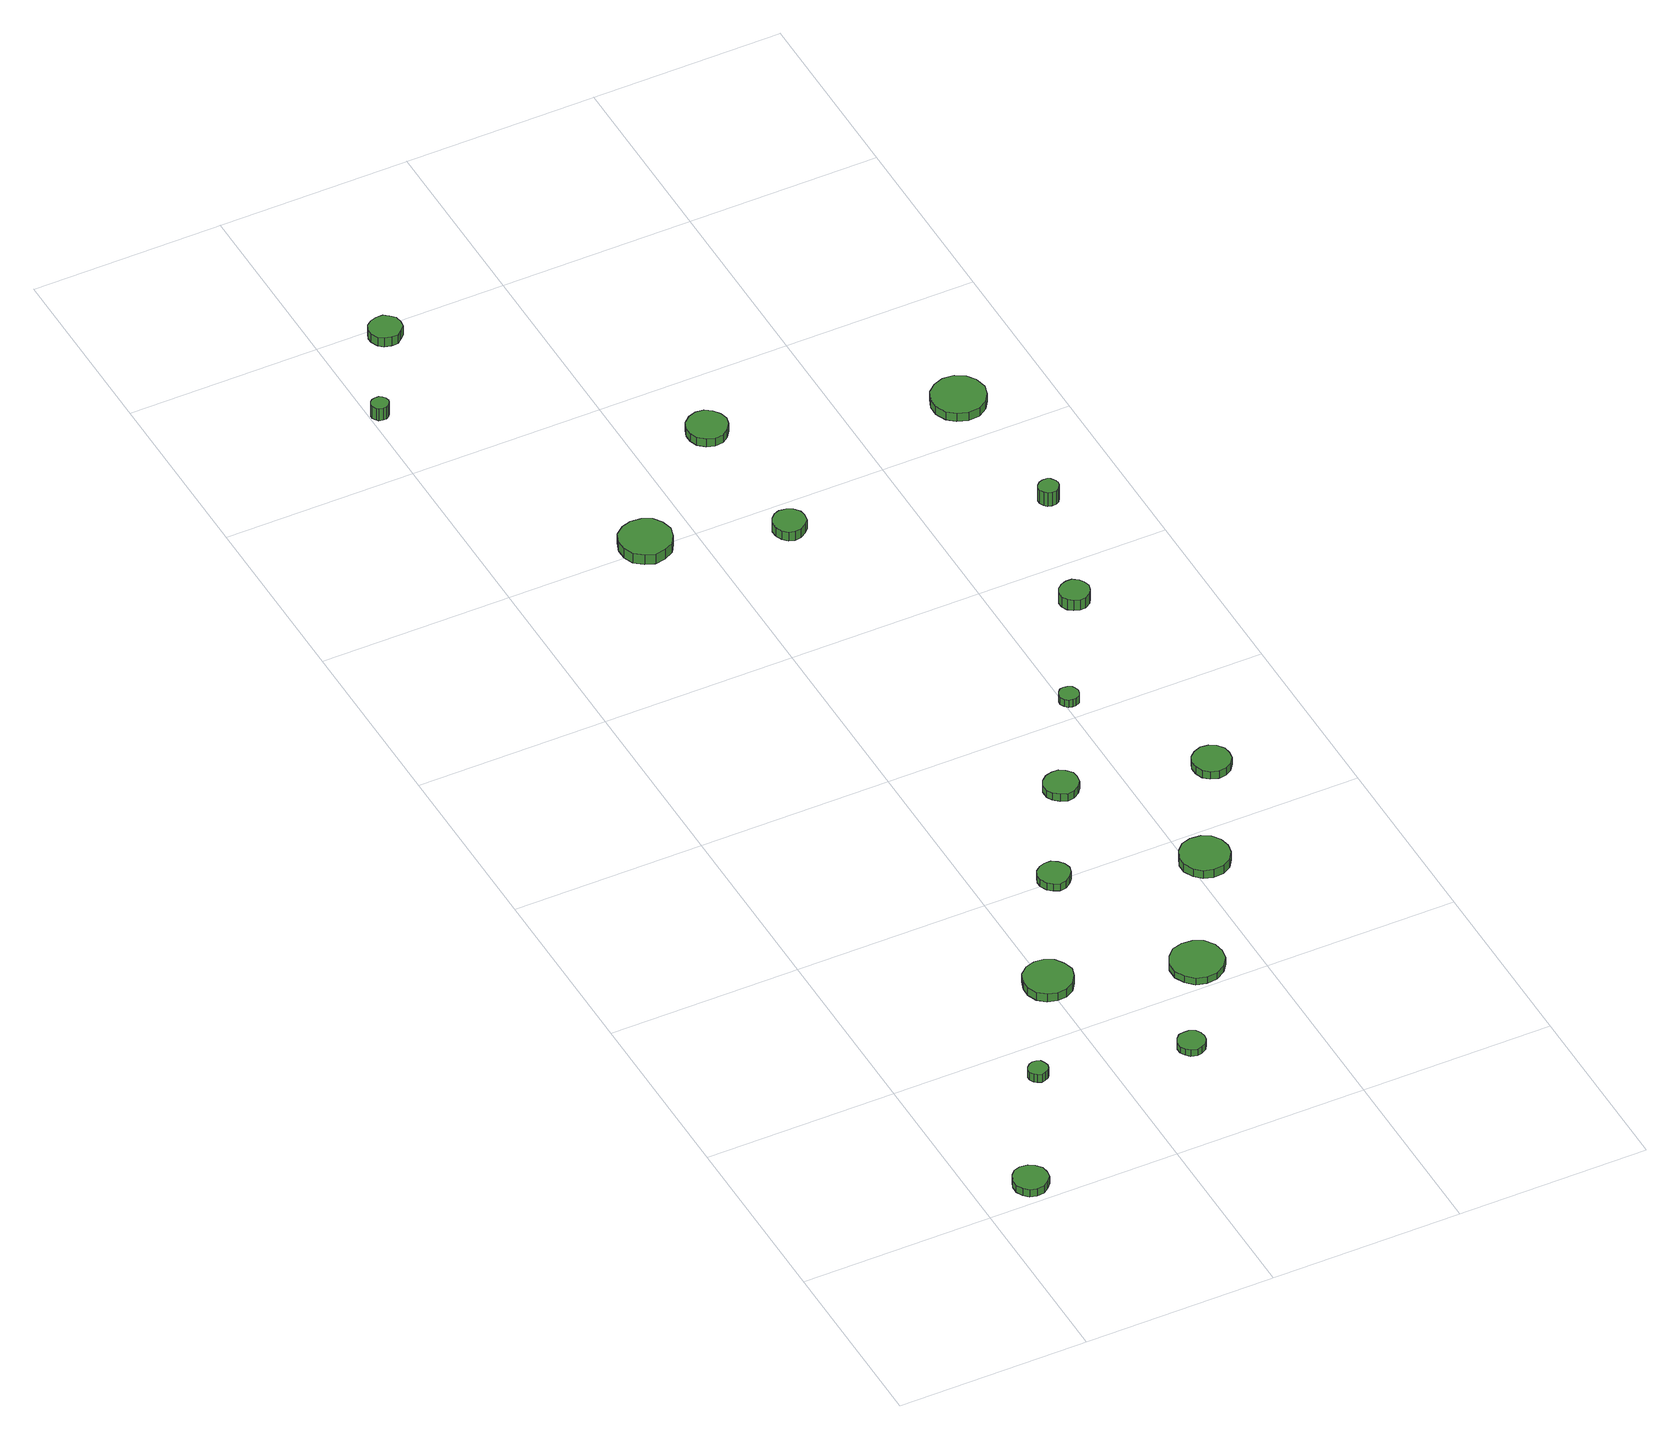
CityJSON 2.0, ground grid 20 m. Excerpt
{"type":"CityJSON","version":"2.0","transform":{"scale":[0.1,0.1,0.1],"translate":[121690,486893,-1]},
"CityObjects":{
"tree1":{"type":"SolitaryVegetationObject","attributes":{"function":"something"},"geometry":[{"type":"MultiSurface","lod":"1","boundaries":[[[0,1,2,3,4,5,6,7,8,9,10,11,12,13,14]],[[15,16,17,18,19,20,21,22,23,24,25,26,27,28,29]],[[0,29,28,1]],[[1,28,27,2]],[[2,27,26,3]],[[3,26,25,4]],[[4,25,24,5]],[[5,24,23,6]],[[6,23,22,7]],[[7,22,21,8]],[[8,21,20,9]],[[9,20,19,10]],[[10,19,18,11]],[[11,18,17,12]],[[12,17,16,13]],[[13,16,15,14]],[[14,15,29,0]]]}]},
"tree2":{"type":"SolitaryVegetationObject","attributes":{"function":"something"},"geometry":[{"type":"MultiSurface","lod":"1","boundaries":[[[30,31,32,33,34,35,36,37,38,39,40,41,42,43,44]],[[45,46,47,48,49,50,51,52,53,54,55,56,57,58,59]],[[30,59,58,31]],[[31,58,57,32]],[[32,57,56,33]],[[33,56,55,34]],[[34,55,54,35]],[[35,54,53,36]],[[36,53,52,37]],[[37,52,51,38]],[[38,51,50,39]],[[39,50,49,40]],[[40,49,48,41]],[[41,48,47,42]],[[42,47,46,43]],[[43,46,45,44]],[[44,45,59,30]]]}]},
"tree3":{"type":"SolitaryVegetationObject","attributes":{"function":"something"},"geometry":[{"type":"MultiSurface","lod":"1","boundaries":[[[60,61,62,63,64,65,66,67,68,69,70,71,72,73,74]],[[75,76,77,78,79,80,81,82,83,84,85,86,87,88,89]],[[60,89,88,61]],[[61,88,87,62]],[[62,87,86,63]],[[63,86,85,64]],[[64,85,84,65]],[[65,84,83,66]],[[66,83,82,67]],[[67,82,81,68]],[[68,81,80,69]],[[69,80,79,70]],[[70,79,78,71]],[[71,78,77,72]],[[72,77,76,73]],[[73,76,75,74]],[[74,75,89,60]]]}]},
"tree4":{"type":"SolitaryVegetationObject","attributes":{"function":"something"},"geometry":[{"type":"MultiSurface","lod":"1","boundaries":[[[90,91,92,93,94,95,96,97,98,99,100,101,102,103,104]],[[105,106,107,108,109,110,111,112,113,114,115,116,117,118,119]],[[90,119,118,91]],[[91,118,117,92]],[[92,117,116,93]],[[93,116,115,94]],[[94,115,114,95]],[[95,114,113,96]],[[96,113,112,97]],[[97,112,111,98]],[[98,111,110,99]],[[99,110,109,100]],[[100,109,108,101]],[[101,108,107,102]],[[102,107,106,103]],[[103,106,105,104]],[[104,105,119,90]]]}]},
"tree5":{"type":"SolitaryVegetationObject","attributes":{"function":"something"},"geometry":[{"type":"MultiSurface","lod":"1","boundaries":[[[120,121,122,123,124,125,126,127,128,129,130,131,132,133,134]],[[135,136,137,138,139,140,141,142,143,144,145,146,147,148,149]],[[120,149,148,121]],[[121,148,147,122]],[[122,147,146,123]],[[123,146,145,124]],[[124,145,144,125]],[[125,144,143,126]],[[126,143,142,127]],[[127,142,141,128]],[[128,141,140,129]],[[129,140,139,130]],[[130,139,138,131]],[[131,138,137,132]],[[132,137,136,133]],[[133,136,135,134]],[[134,135,149,120]]]}]},
"tree6":{"type":"SolitaryVegetationObject","attributes":{"function":"something"},"geometry":[{"type":"MultiSurface","lod":"1","boundaries":[[[150,151,152,153,154,155,156,157,158,159,160,161,162,163,164]],[[165,166,167,168,169,170,171,172,173,174,175,176,177,178,179]],[[150,179,178,151]],[[151,178,177,152]],[[152,177,176,153]],[[153,176,175,154]],[[154,175,174,155]],[[155,174,173,156]],[[156,173,172,157]],[[157,172,171,158]],[[158,171,170,159]],[[159,170,169,160]],[[160,169,168,161]],[[161,168,167,162]],[[162,167,166,163]],[[163,166,165,164]],[[164,165,179,150]]]}]},
"tree7":{"type":"SolitaryVegetationObject","attributes":{"function":"something"},"geometry":[{"type":"MultiSurface","lod":"1","boundaries":[[[180,181,182,183,184,185,186,187,188,189,190,191,192,193,194]],[[195,196,197,198,199,200,201,202,203,204,205,206,207,208,209]],[[180,209,208,181]],[[181,208,207,182]],[[182,207,206,183]],[[183,206,205,184]],[[184,205,204,185]],[[185,204,203,186]],[[186,203,202,187]],[[187,202,201,188]],[[188,201,200,189]],[[189,200,199,190]],[[190,199,198,191]],[[191,198,197,192]],[[192,197,196,193]],[[193,196,195,194]],[[194,195,209,180]]]}]},
"tree8":{"type":"SolitaryVegetationObject","attributes":{"function":"something"},"geometry":[{"type":"MultiSurface","lod":"1","boundaries":[[[210,211,212,213,214,215,216,217,218,219,220,221,222,223,224]],[[225,226,227,228,229,230,231,232,233,234,235,236,237,238,239]],[[210,239,238,211]],[[211,238,237,212]],[[212,237,236,213]],[[213,236,235,214]],[[214,235,234,215]],[[215,234,233,216]],[[216,233,232,217]],[[217,232,231,218]],[[218,231,230,219]],[[219,230,229,220]],[[220,229,228,221]],[[221,228,227,222]],[[222,227,226,223]],[[223,226,225,224]],[[224,225,239,210]]]}]},
"tree9":{"type":"SolitaryVegetationObject","attributes":{"function":"something"},"geometry":[{"type":"MultiSurface","lod":"1","boundaries":[[[240,241,242,243,244,245,246,247,248,249,250,251,252,253,254]],[[255,256,257,258,259,260,261,262,263,264,265,266,267,268,269]],[[240,269,268,241]],[[241,268,267,242]],[[242,267,266,243]],[[243,266,265,244]],[[244,265,264,245]],[[245,264,263,246]],[[246,263,262,247]],[[247,262,261,248]],[[248,261,260,249]],[[249,260,259,250]],[[250,259,258,251]],[[251,258,257,252]],[[252,257,256,253]],[[253,256,255,254]],[[254,255,269,240]]]}]},
"tree10":{"type":"SolitaryVegetationObject","attributes":{"function":"something"},"geometry":[{"type":"MultiSurface","lod":"1","boundaries":[[[270,271,272,273,274,275,276,277,278,279,280,281,282,283,284]],[[285,286,287,288,289,290,291,292,293,294,295,296,297,298,299]],[[270,299,298,271]],[[271,298,297,272]],[[272,297,296,273]],[[273,296,295,274]],[[274,295,294,275]],[[275,294,293,276]],[[276,293,292,277]],[[277,292,291,278]],[[278,291,290,279]],[[279,290,289,280]],[[280,289,288,281]],[[281,288,287,282]],[[282,287,286,283]],[[283,286,285,284]],[[284,285,299,270]]]}]},
"tree11":{"type":"SolitaryVegetationObject","attributes":{"function":"something"},"geometry":[{"type":"MultiSurface","lod":"1","boundaries":[[[300,301,302,303,304,305,306,307,308,309,310,311,312,313,314]],[[315,316,317,318,319,320,321,322,323,324,325,326,327,328,329]],[[300,329,328,301]],[[301,328,327,302]],[[302,327,326,303]],[[303,326,325,304]],[[304,325,324,305]],[[305,324,323,306]],[[306,323,322,307]],[[307,322,321,308]],[[308,321,320,309]],[[309,320,319,310]],[[310,319,318,311]],[[311,318,317,312]],[[312,317,316,313]],[[313,316,315,314]],[[314,315,329,300]]]}]},
"tree12":{"type":"SolitaryVegetationObject","attributes":{"function":"something"},"geometry":[{"type":"MultiSurface","lod":"1","boundaries":[[[330,331,332,333,334,335,336,337,338,339,340,341,342,343,344]],[[345,346,347,348,349,350,351,352,353,354,355,356,357,358,359]],[[330,359,358,331]],[[331,358,357,332]],[[332,357,356,333]],[[333,356,355,334]],[[334,355,354,335]],[[335,354,353,336]],[[336,353,352,337]],[[337,352,351,338]],[[338,351,350,339]],[[339,350,349,340]],[[340,349,348,341]],[[341,348,347,342]],[[342,347,346,343]],[[343,346,345,344]],[[344,345,359,330]]]}]},
"tree13":{"type":"SolitaryVegetationObject","attributes":{"function":"something"},"geometry":[{"type":"MultiSurface","lod":"1","boundaries":[[[360,361,362,363,364,365,366,367,368,369,370,371,372,373,374]],[[375,376,377,378,379,380,381,382,383,384,385,386,387,388,389]],[[360,389,388,361]],[[361,388,387,362]],[[362,387,386,363]],[[363,386,385,364]],[[364,385,384,365]],[[365,384,383,366]],[[366,383,382,367]],[[367,382,381,368]],[[368,381,380,369]],[[369,380,379,370]],[[370,379,378,371]],[[371,378,377,372]],[[372,377,376,373]],[[373,376,375,374]],[[374,375,389,360]]]}]},
"tree14":{"type":"SolitaryVegetationObject","attributes":{"function":"something"},"geometry":[{"type":"MultiSurface","lod":"1","boundaries":[[[390,391,392,393,394,395,396,397,398,399,400,401,402,403,404]],[[405,406,407,408,409,410,411,412,413,414,415,416,417,418,419]],[[390,419,418,391]],[[391,418,417,392]],[[392,417,416,393]],[[393,416,415,394]],[[394,415,414,395]],[[395,414,413,396]],[[396,413,412,397]],[[397,412,411,398]],[[398,411,410,399]],[[399,410,409,400]],[[400,409,408,401]],[[401,408,407,402]],[[402,407,406,403]],[[403,406,405,404]],[[404,405,419,390]]]}]},
"tree15":{"type":"SolitaryVegetationObject","attributes":{"function":"something"},"geometry":[{"type":"MultiSurface","lod":"1","boundaries":[[[420,421,422,423,424,425,426,427,428,429,430,431,432,433,434]],[[435,436,437,438,439,440,441,442,443,444,445,446,447,448,449]],[[420,449,448,421]],[[421,448,447,422]],[[422,447,446,423]],[[423,446,445,424]],[[424,445,444,425]],[[425,444,443,426]],[[426,443,442,427]],[[427,442,441,428]],[[428,441,440,429]],[[429,440,439,430]],[[430,439,438,431]],[[431,438,437,432]],[[432,437,436,433]],[[433,436,435,434]],[[434,435,449,420]]]}]},
"tree16":{"type":"SolitaryVegetationObject","attributes":{"function":"something"}},
"tree17":{"type":"SolitaryVegetationObject","attributes":{"function":"something"},"geometry":[{"type":"MultiSurface","lod":"1","boundaries":[[[450,451,452,453,454,455,456,457,458,459,460,461,462,463,464]],[[465,466,467,468,469,470,471,472,473,474,475,476,477,478,479]],[[450,479,478,451]],[[451,478,477,452]],[[452,477,476,453]],[[453,476,475,454]],[[454,475,474,455]],[[455,474,473,456]],[[456,473,472,457]],[[457,472,471,458]],[[458,471,470,459]],[[459,470,469,460]],[[460,469,468,461]],[[461,468,467,462]],[[462,467,466,463]],[[463,466,465,464]],[[464,465,479,450]]]}]},
"tree18":{"type":"SolitaryVegetationObject","attributes":{"function":"something"},"geometry":[{"type":"MultiSurface","lod":"1","boundaries":[[[480,481,482,483,484,485,486,487,488,489,490,491,492,493,494]],[[495,496,497,498,499,500,501,502,503,504,505,506,507,508,509]],[[480,509,508,481]],[[481,508,507,482]],[[482,507,506,483]],[[483,506,505,484]],[[484,505,504,485]],[[485,504,503,486]],[[486,503,502,487]],[[487,502,501,488]],[[488,501,500,489]],[[489,500,499,490]],[[490,499,498,491]],[[491,498,497,492]],[[492,497,496,493]],[[493,496,495,494]],[[494,495,509,480]]]}]},
"tree19":{"type":"SolitaryVegetationObject","attributes":{"function":"something"},"geometry":[{"type":"MultiSurface","lod":"1","boundaries":[[[510,511,512,513,514,515,516,517,518,519,520,521,522,523,524]],[[525,526,527,528,529,530,531,532,533,534,535,536,537,538,539]],[[510,539,538,511]],[[511,538,537,512]],[[512,537,536,513]],[[513,536,535,514]],[[514,535,534,515]],[[515,534,533,516]],[[516,533,532,517]],[[517,532,531,518]],[[518,531,530,519]],[[519,530,529,520]],[[520,529,528,521]],[[521,528,527,522]],[[522,527,526,523]],[[523,526,525,524]],[[524,525,539,510]]]}]}
},
"vertices":[
[73,23,16],[72,30,16],[67,36,16],[61,40,16],[53,41,16],[46,39,16],[41,34,16],[38,27,16],[38,19,16],[41,12,16],[46,7,16],[53,5,16],[61,6,16],[67,10,16],[72,16,16],[72,16,7],[67,10,7],[61,6,7],[53,5,7],[46,7,7],[41,12,7],[38,19,7],[38,27,7],[41,34,7],[46,39,7],[53,41,7],[61,40,7],[67,36,7],[72,30,7],[73,23,7],
[143,158,17],[142,162,17],[140,166,17],[136,168,17],[132,168,17],[128,167,17],[125,164,17],[123,160,17],[123,156,17],[125,152,17],[128,150,17],[132,148,17],[136,149,17],[140,151,17],[142,154,17],[142,154,7],[140,151,7],[136,149,7],[132,148,7],[128,150,7],[125,152,7],[123,156,7],[123,160,7],[125,164,7],[128,167,7],[132,168,7],[136,168,7],[140,166,7],[142,162,7],[143,158,7],
[227,270,17],[224,280,17],[218,289,17],[209,294,17],[199,295,17],[189,292,17],[181,285,17],[177,275,17],[177,265,17],[181,255,17],[189,248,17],[199,245,17],[209,246,17],[218,251,17],[224,260,17],[224,260,7],[218,251,7],[209,246,7],[199,245,7],[189,248,7],[181,255,7],[177,265,7],[177,275,7],[181,285,7],[189,292,7],[199,295,7],[209,294,7],[218,289,7],[224,280,7],[227,270,7],
[296,128,15],[295,134,15],[292,139,15],[286,142,15],[281,142,15],[275,141,15],[271,137,15],[268,131,15],[268,125,15],[271,120,15],[275,116,15],[281,114,15],[286,115,15],[292,118,15],[295,123,15],[295,123,7],[292,118,7],[286,115,7],[281,114,7],[275,116,7],[271,120,7],[268,125,7],[268,131,7],[271,137,7],[275,141,7],[281,142,7],[286,142,7],[292,139,7],[295,134,7],[296,128,7],
[292,401,16],[290,408,16],[286,413,16],[280,417,16],[273,417,16],[267,415,16],[262,411,16],[259,404,16],[259,398,16],[262,391,16],[267,387,16],[273,384,16],[280,385,16],[286,389,16],[290,394,16],[290,394,7],[286,389,7],[280,385,7],[273,384,7],[267,387,7],[262,391,7],[259,398,7],[259,404,7],[262,411,7],[267,415,7],[273,417,7],[280,417,7],[286,413,7],[290,408,7],[292,401,7],
[19,1287,22],[18,1291,22],[16,1294,22],[13,1296,22],[9,1296,22],[5,1295,22],[3,1293,22],[1,1289,22],[1,1286,22],[3,1282,22],[5,1280,22],[9,1279,22],[13,1279,22],[16,1281,22],[18,1284,22],[18,1284,7],[16,1281,7],[13,1279,7],[9,1279,7],[5,1280,7],[3,1282,7],[1,1286,7],[1,1289,7],[3,1293,7],[5,1295,7],[9,1296,7],[13,1296,7],[16,1294,7],[18,1291,7],[19,1287,7],
[367,229,15],[365,240,15],[358,250,15],[348,255,15],[337,256,15],[326,253,15],[318,245,15],[313,235,15],[313,223,15],[318,213,15],[326,205,15],[337,202,15],[348,203,15],[358,209,15],[365,218,15],[365,218,7],[358,209,7],[348,203,7],[337,202,7],[326,205,7],[318,213,7],[313,223,7],[313,235,7],[318,245,7],[326,253,7],[337,256,7],[348,255,7],[358,250,7],[365,240,7],[367,229,7],
[176,1005,18],[173,1016,18],[167,1025,18],[157,1030,18],[146,1031,18],[136,1028,18],[127,1021,18],[123,1010,18],[123,999,18],[127,989,18],[136,982,18],[146,978,18],[157,980,18],[167,985,18],[173,994,18],[173,994,6],[167,985,6],[157,980,6],[146,978,6],[136,982,6],[127,989,6],[123,999,6],[123,1010,6],[127,1021,6],[136,1028,6],[146,1031,6],[157,1030,6],[167,1025,6],[173,1016,6],[176,1005,6],
[83,1386,18],[82,1393,18],[77,1398,18],[72,1402,18],[65,1402,18],[58,1400,18],[53,1396,18],[50,1389,18],[50,1383,18],[53,1376,18],[58,1372,18],[65,1370,18],[72,1370,18],[77,1374,18],[82,1379,18],[82,1379,7],[77,1374,7],[72,1370,7],[65,1370,7],[58,1372,7],[53,1376,7],[50,1383,7],[50,1389,7],[53,1396,7],[58,1400,7],[65,1402,7],[72,1402,7],[77,1398,7],[82,1393,7],[83,1386,7],
[358,513,16],[357,520,16],[352,526,16],[346,530,16],[339,530,16],[332,528,16],[326,523,16],[323,517,16],[323,509,16],[326,503,16],[332,498,16],[339,495,16],[346,496,16],[352,500,16],[357,506,16],[357,506,7],[352,500,7],[346,496,7],[339,495,7],[332,498,7],[326,503,7],[323,509,7],[323,517,7],[326,523,7],[332,528,7],[339,530,7],[346,530,7],[352,526,7],[357,520,7],[358,513,7],
[440,359,17],[438,369,17],[432,378,17],[423,383,17],[412,384,17],[402,381,17],[395,374,17],[390,364,17],[390,354,17],[395,344,17],[402,337,17],[412,334,17],[423,335,17],[432,340,17],[438,349,17],[438,349,7],[432,340,7],[423,335,7],[412,334,7],[402,337,7],[395,344,7],[390,354,7],[390,364,7],[395,374,7],[402,381,7],[412,384,7],[423,383,7],[432,378,7],[438,369,7],[440,359,7],
[299,965,16],[298,972,16],[293,978,16],[287,981,16],[280,982,16],[274,980,16],[269,975,16],[266,969,16],[266,962,16],[269,955,16],[274,950,16],[280,948,16],[287,949,16],[293,953,16],[298,958,16],[298,958,5],[293,953,5],[287,949,5],[280,948,5],[274,950,5],[269,955,5],[266,962,5],[266,969,5],[269,975,5],[274,980,5],[280,982,5],[287,981,5],[293,978,5],[298,972,5],[299,965,5],
[416,624,15],[415,628,15],[413,631,15],[409,633,15],[405,634,15],[401,633,15],[398,630,15],[396,626,15],[396,622,15],[398,618,15],[401,615,15],[405,614,15],[409,614,15],[413,616,15],[415,620,15],[415,620,6],[413,616,6],[409,614,6],[405,614,6],[401,615,6],[398,618,6],[396,622,6],[396,626,6],[398,630,6],[401,633,6],[405,634,6],[409,633,6],[413,631,6],[415,628,6],[416,624,6],
[296,1122,17],[294,1130,17],[289,1137,17],[282,1142,17],[273,1143,17],[265,1140,17],[258,1134,17],[255,1126,17],[255,1118,17],[258,1110,17],[265,1104,17],[273,1101,17],[282,1102,17],[289,1107,17],[294,1114,17],[294,1114,7],[289,1107,7],[282,1102,7],[273,1101,7],[265,1104,7],[258,1110,7],[255,1118,7],[255,1126,7],[258,1134,7],[265,1140,7],[273,1143,7],[282,1142,7],[289,1137,7],[294,1130,7],[296,1122,7],
[503,479,15],[502,486,15],[497,493,15],[490,497,15],[482,498,15],[474,495,15],[468,490,15],[465,483,15],[465,475,15],[468,467,15],[474,462,15],[482,459,15],[490,460,15],[497,464,15],[502,471,15],[502,471,6],[497,464,6],[490,460,6],[482,459,6],[474,462,6],[468,467,6],[465,475,6],[465,483,6],[468,490,6],[474,495,6],[482,498,6],[490,497,6],[497,493,6],[502,486,6],[503,479,6],
[492,749,19],[490,755,19],[487,760,19],[481,764,19],[475,764,19],[469,762,19],[464,758,19],[461,752,19],[461,746,19],[464,740,19],[469,736,19],[475,734,19],[481,734,19],[487,738,19],[490,743,19],[490,743,6],[487,738,6],[481,734,6],[475,734,6],[469,736,6],[464,740,6],[461,746,6],[461,752,6],[464,758,6],[469,762,6],[475,764,6],[481,764,6],[487,760,6],[490,755,6],[492,749,6],
[532,890,22],[531,894,22],[528,898,22],[525,900,22],[520,900,22],[516,899,22],[513,896,22],[511,892,22],[511,888,22],[513,884,22],[516,881,22],[520,880,22],[525,880,22],[528,882,22],[531,886,22],[531,886,5],[528,882,5],[525,880,5],[520,880,5],[516,881,5],[513,884,5],[511,888,5],[511,892,5],[513,896,5],[516,899,5],[520,900,5],[525,900,5],[528,898,5],[531,894,5],[532,890,5],
[536,1051,16],[533,1063,16],[527,1072,16],[517,1078,16],[505,1079,16],[494,1075,16],[486,1068,16],[481,1057,16],[481,1046,16],[486,1035,16],[494,1028,16],[505,1024,16],[517,1025,16],[527,1031,16],[533,1040,16],[533,1040,6],[527,1031,6],[517,1025,6],[505,1024,6],[494,1028,6],[486,1035,6],[481,1046,6],[481,1057,6],[486,1068,6],[494,1075,6],[505,1079,6],[517,1078,6],[527,1072,6],[533,1063,6],[536,1051,6]
]}
